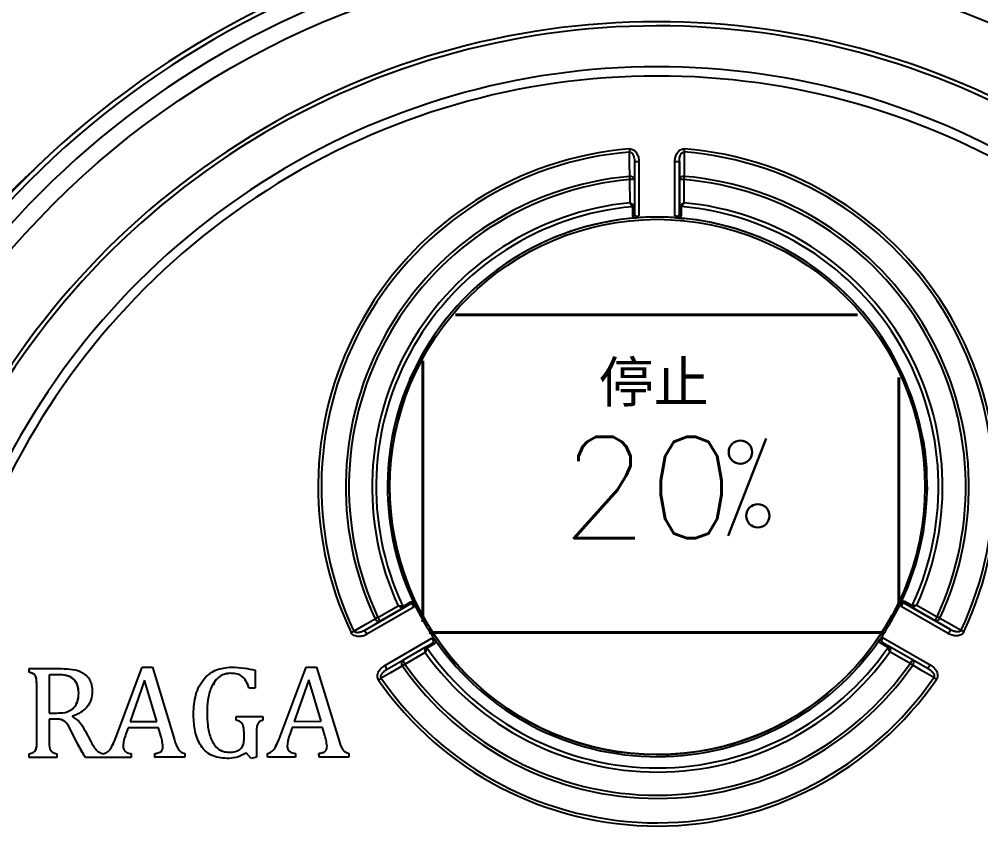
# Model space of a CAD drawing. Header units: millimetres. Extents: x 2104 to 4053, y 855 to 2233.
# Drawn here: x 2579.1 to 2686, y 2031.2 to 2122.7 of the extents above; entities that cross this region are included whole.
import ezdxf

# ---------------------------------------------------------------- set-up
doc = ezdxf.new("R2010")
doc.units = ezdxf.units.MM
for name, color, linetype, lineweight in [('DIM', 4, 'Continuous', 13), ('标注', 3, 'Continuous', 13), ('粗实线', 7, 'Continuous', 40)]:
    doc.layers.add(name, color=color, linetype=linetype, lineweight=lineweight)
doc.styles.add('01', font='txt.shx')

msp = doc.modelspace()

# ---------------------------------------------------------------- linework, layer by layer
at = {"color": 7, "linetype": 'Continuous', "lineweight": 25}
for p, q in [((2647.975, 2106.842), (2647.983, 2100.807)), ((2651.983, 2100.813), (2651.975, 2106.847)), ((2652.476, 2106.85), (2652.484, 2101.015)), ((2646.987, 2102.257), (2646.983, 2104.843)), ((2647.482, 2104.842), (2647.486, 2101.951)), ((2652.486, 2101.957), (2652.482, 2104.849)), ((2652.983, 2104.851), (2652.987, 2102.265)), ((2652.484, 2101.015), (2652.486, 2101.957)), ((2647.487, 2100.971), (2647.481, 2100.977)), ((2647.483, 2101.919), (2647.485, 2101.953)), ((2647.486, 2101.951), (2647.484, 2101.009)), ((2652.151, 2100.577), (2652.919, 2100.489)), ((2622.513, 2082.619), (2623.724, 2085.107)), ((2623.916, 2084.943), (2623.909, 2084.931)), ((2680.015, 2070.665), (2679.993, 2069.82)), ((2617.47, 2054.717), (2622.519, 2057.641)), ((2622.942, 2057.307), (2617.72, 2054.283)), ((2618.961, 2056.164), (2621.199, 2057.46)), ((2621.713, 2057.178), (2619.211, 2055.729)), ((2622.519, 2057.641), (2621.713, 2057.178)), ((2682.366, 2054.365), (2677.135, 2057.376)), ((2677.559, 2057.711), (2682.616, 2054.8)), ((2680.88, 2055.808), (2678.374, 2057.251)), ((2678.889, 2057.533), (2681.13, 2056.243)), ((2676.117, 2056.391), (2676.124, 2056.403)), ((2619.724, 2050.822), (2624.947, 2053.846)), ((2675.14, 2053.91), (2680.37, 2050.899)), ((2621.716, 2051.403), (2624.218, 2052.851)), ((2624.247, 2052.865), (2624.217, 2052.849)), ((2624.218, 2052.851), (2625.025, 2053.314)), ((2625.055, 2053.335), (2625.054, 2053.328)), ((2675.035, 2053.391), (2675.034, 2053.399)), ((2675.881, 2052.915), (2675.85, 2052.931)), ((2675.88, 2052.917), (2678.385, 2051.475)), ((2624.206, 2052.267), (2621.968, 2050.971)), ((2678.137, 2051.043), (2675.895, 2052.333)), ((2607.97, 2042.608), (2610.978, 2050.642)), ((2607.971, 2042.61), (2610.979, 2050.644)), ((2610.979, 2050.644), (2610.978, 2050.642)), ((2610.979, 2050.644), (2612.124, 2050.645)), ((2612.124, 2050.645), (2614.595, 2042.56)), ((2580.169, 2050.468), (2580.168, 2050.466)), ((2580.169, 2050.054), (2580.168, 2050.466)), ((2580.169, 2050.468), (2583.781, 2050.472)), ((2580.17, 2050.056), (2580.169, 2050.468)), ((2580.17, 2050.056), (2580.169, 2050.054)), ((2582.389, 2049.757), (2582.394, 2045.531)), ((2583.446, 2049.786), (2583.445, 2049.784)), ((2589.722, 2042.585), (2592.73, 2050.619)), ((2589.723, 2042.586), (2592.731, 2050.621)), ((2592.731, 2050.621), (2592.73, 2050.619)), ((2592.731, 2050.621), (2593.876, 2050.622)), ((2593.876, 2050.622), (2596.347, 2042.537)), ((2602.538, 2049.947), (2602.537, 2049.946)), ((2605.301, 2050.296), (2605.303, 2048.304)), ((2581.018, 2048.621), (2581.017, 2048.619)), ((2581.025, 2042.437), (2581.017, 2048.619)), ((2581.026, 2042.438), (2581.018, 2048.621)), ((2593.016, 2049.202), (2591.391, 2044.582)), ((2594.38, 2044.586), (2593.015, 2049.2)), ((2594.381, 2044.586), (2593.016, 2049.202)), ((2599.138, 2048.594), (2599.137, 2048.592)), ((2611.264, 2049.225), (2609.638, 2044.605)), ((2612.628, 2044.609), (2611.263, 2049.223)), ((2612.629, 2044.609), (2611.264, 2049.225)), ((2585.684, 2047.748), (2585.683, 2047.746)), ((2604.617, 2048.304), (2604.616, 2048.302)), ((2605.302, 2048.303), (2604.616, 2048.302)), ((2605.303, 2048.304), (2604.617, 2048.304)), ((2605.303, 2048.304), (2605.302, 2048.303)), ((2586.875, 2046.607), (2586.876, 2046.609)), ((2582.394, 2045.531), (2583.211, 2045.532)), ((2583.185, 2044.845), (2582.394, 2044.844)), ((2583.186, 2044.846), (2582.395, 2044.845)), ((2582.395, 2044.845), (2582.398, 2042.444)), ((2583.186, 2044.846), (2583.185, 2044.845)), ((2584.986, 2045.168), (2584.987, 2045.104)), ((2591.391, 2044.582), (2594.381, 2044.586)), ((2603.191, 2045.146), (2603.19, 2045.145)), ((2603.191, 2044.733), (2603.19, 2045.145)), ((2603.191, 2045.146), (2606.154, 2045.15)), ((2603.192, 2044.734), (2603.191, 2045.146)), ((2603.192, 2044.734), (2603.191, 2044.733)), ((2606.154, 2045.15), (2606.155, 2044.738)), ((2606.155, 2044.738), (2606.154, 2044.737)), ((2609.638, 2044.605), (2612.629, 2044.609)), ((2584.856, 2043.5), (2584.855, 2043.498)), ((2585.467, 2042.301), (2584.855, 2043.498)), ((2585.468, 2042.302), (2584.856, 2043.5)), ((2586.397, 2043.549), (2587.029, 2042.369)), ((2591.184, 2043.896), (2590.942, 2043.218)), ((2594.551, 2043.899), (2591.183, 2043.894)), ((2594.551, 2043.9), (2591.184, 2043.896)), ((2594.806, 2043), (2594.551, 2043.9)), ((2594.551, 2043.9), (2594.551, 2043.899)), ((2594.805, 2042.999), (2594.551, 2043.899)), ((2605.447, 2043.155), (2605.45, 2040.636)), ((2609.431, 2043.919), (2609.19, 2043.241)), ((2612.799, 2043.924), (2609.431, 2043.919)), ((2612.798, 2043.922), (2609.431, 2043.918)), ((2612.799, 2043.924), (2612.798, 2043.922)), ((2613.052, 2043.022), (2612.798, 2043.922)), ((2613.053, 2043.023), (2612.799, 2043.924)), ((2581.026, 2042.438), (2581.025, 2042.437)), ((2585.468, 2042.302), (2585.467, 2042.301)), ((2586.444, 2040.581), (2585.468, 2042.302)), ((2589.366, 2041.806), (2589.722, 2042.585)), ((2589.723, 2042.586), (2589.722, 2042.585)), ((2594.806, 2043), (2594.805, 2042.999)), ((2604.075, 2043.102), (2604.074, 2043.1)), ((2604.075, 2042.672), (2604.074, 2043.1)), ((2604.076, 2042.673), (2604.075, 2043.102)), ((2604.076, 2042.673), (2604.075, 2042.672)), ((2607.614, 2041.829), (2607.97, 2042.608)), ((2607.971, 2042.61), (2607.97, 2042.608)), ((2613.053, 2043.023), (2613.052, 2043.022)), ((2591.526, 2041.015), (2591.526, 2040.604)), ((2594.159, 2041.019), (2594.158, 2041.017)), ((2594.158, 2040.605), (2594.158, 2041.017)), ((2594.159, 2040.607), (2594.159, 2041.019)), ((2595.047, 2041.794), (2595.046, 2041.792)), ((2597.492, 2041.023), (2597.493, 2040.611)), ((2604.869, 2040.483), (2604.324, 2041.096)), ((2606.684, 2041.035), (2606.684, 2041.033)), ((2606.685, 2040.623), (2606.684, 2041.035)), ((2606.684, 2040.621), (2606.684, 2041.033)), ((2609.774, 2041.038), (2609.774, 2040.627)), ((2612.406, 2041.042), (2612.405, 2041.04)), ((2612.406, 2040.629), (2612.405, 2041.04)), ((2612.407, 2040.63), (2612.406, 2041.042)), ((2613.295, 2041.817), (2613.294, 2041.815)), ((2615.74, 2041.046), (2615.74, 2040.634)), ((2580.181, 2041.001), (2580.18, 2040.999)), ((2580.181, 2040.588), (2580.18, 2040.999)), ((2580.182, 2040.589), (2580.181, 2041.001)), ((2583.246, 2040.591), (2580.181, 2040.588)), ((2580.182, 2040.589), (2580.181, 2040.588)), ((2583.247, 2040.593), (2580.182, 2040.589)), ((2583.247, 2040.593), (2583.246, 2040.591)), ((2583.247, 2041.005), (2583.247, 2040.593)), ((2591.526, 2040.602), (2586.443, 2040.579)), ((2586.444, 2040.581), (2586.443, 2040.579)), ((2591.526, 2040.604), (2586.444, 2040.581)), ((2591.526, 2040.604), (2591.526, 2040.602)), ((2597.492, 2040.61), (2594.158, 2040.605)), ((2594.159, 2040.607), (2594.158, 2040.605)), ((2597.493, 2040.611), (2594.159, 2040.607)), ((2597.493, 2040.611), (2597.492, 2040.61)), ((2605.45, 2040.636), (2604.869, 2040.483)), ((2609.773, 2040.625), (2606.684, 2040.621)), ((2606.685, 2040.623), (2606.684, 2040.621)), ((2609.774, 2040.627), (2606.685, 2040.623)), ((2609.774, 2040.627), (2609.773, 2040.625)), ((2615.739, 2040.633), (2612.406, 2040.629)), ((2612.407, 2040.63), (2612.406, 2040.629)), ((2615.74, 2040.634), (2612.407, 2040.63)), ((2615.74, 2040.634), (2615.739, 2040.633))]:
    msp.add_line(p, q, dxfattribs=at)
at = {"color": 7, "linetype": 'Continuous', "lineweight": 25, "flags": 128}
for points in [[(2646.952, 2105.195), (2646.948, 2106.712), (2646.946, 2107.903)], [(2653.003, 2107.911), (2653.009, 2106.395), (2653.013, 2105.203)], [(2647.476, 2106.843), (2647.48, 2105.723), (2647.482, 2104.842)], [(2652.482, 2104.849), (2652.479, 2105.969), (2652.476, 2106.85)], [(2647.3, 2100.828), (2647.301, 2101.356), (2647.302, 2101.77)], [(2652.671, 2101.777), (2652.669, 2101.25), (2652.668, 2100.835)], [(2621.777, 2057.429), (2622.229, 2057.688), (2622.584, 2057.891)], [(2677.495, 2057.961), (2677.951, 2057.703), (2678.31, 2057.501)], [(2678.374, 2057.251), (2677.918, 2057.509), (2677.559, 2057.711)], [(2616.286, 2054.642), (2617.604, 2055.41), (2618.64, 2056.014)], [(2681.13, 2056.243), (2681.081, 2056.158), (2681.035, 2056.077), (2680.991, 2056.002), (2680.953, 2055.936), (2680.922, 2055.882), (2680.899, 2055.842), (2680.885, 2055.817), (2680.88, 2055.808)], [(2681.45, 2056.094), (2682.766, 2055.329), (2683.799, 2054.728)], [(2619.211, 2055.729), (2618.236, 2055.163), (2617.47, 2054.717)], [(2682.616, 2054.8), (2681.644, 2055.365), (2680.88, 2055.808)], [(2682.616, 2054.8), (2682.611, 2054.792), (2682.597, 2054.767), (2682.573, 2054.726), (2682.542, 2054.672), (2682.504, 2054.606), (2682.461, 2054.531), (2682.414, 2054.45), (2682.366, 2054.365)], [(2625.274, 2053.246), (2624.822, 2052.986), (2624.467, 2052.783)], [(2675.631, 2052.848), (2675.175, 2053.106), (2674.817, 2053.309)], [(2675.065, 2053.378), (2675.521, 2053.12), (2675.88, 2052.917)], [(2621.678, 2050.768), (2620.358, 2050.002), (2619.321, 2049.4)], [(2619.976, 2050.39), (2620.95, 2050.957), (2621.716, 2051.403)], [(2678.385, 2051.475), (2678.381, 2051.467), (2678.367, 2051.442), (2678.344, 2051.403), (2678.313, 2051.349), (2678.275, 2051.284), (2678.232, 2051.209), (2678.185, 2051.128), (2678.137, 2051.043)], [(2678.385, 2051.475), (2679.358, 2050.91), (2680.122, 2050.467)], [(2680.777, 2049.478), (2679.461, 2050.241), (2678.426, 2050.84)], [(2680.122, 2050.467), (2680.126, 2050.475), (2680.14, 2050.499), (2680.163, 2050.539), (2680.194, 2050.593), (2680.232, 2050.658), (2680.275, 2050.733), (2680.321, 2050.814), (2680.37, 2050.899)]]:
    msp.add_lwpolyline(points, dxfattribs=at)
at = {"color": 7, "linetype": 'Continuous', "lineweight": 25}
for centre, radius in [((2649.796, 2035.183), 94.663), ((2650.02, 2070.673), 29.75)]:
    msp.add_circle(centre, radius, dxfattribs=at)
for centre, radius, start, end in [((2649.775, 2035.146), 98.896, 99.98751, 170.15867), ((2649.793, 2035.178), 98.356, 99.97048, 170.17569), ((2649.793, 2035.177), 98.358, 9.97103, 80.17554), ((2649.776, 2035.144), 98.897, 9.98805, 80.15852), ((2649.796, 2035.183), 96.559, 99.97048, 170.17569), ((2649.796, 2035.182), 96.56, 9.97103, 80.17554), ((2650.057, 2035.658), 86.736, 352.83814, 187.30792), ((2650.059, 2035.662), 86.27, 352.83813, 187.30793), ((2650.066, 2035.675), 81.714, 352.48125, 187.66482), ((2650.067, 2035.677), 80.681, 352.48124, 187.66483), ((2650.021, 2070.677), 37.707, 94.72361, 205.42275), ((2650.022, 2070.677), 37.353, 94.72361, 205.42275), ((2835.501, 2123.818), 189.226, 184.71747, 184.82439), ((2907.278, 2087.886), 255.063, 175.41772, 175.49703), ((2650.022, 2070.677), 37.354, 334.7242, 85.4225), ((2650.022, 2070.676), 37.707, 334.72419, 85.42251), ((2647.8, 2146.369), 39.527, 269.53091, 270.25444), ((2652.049, 2146.88), 40.032, 269.89434, 270.6112), ((2650.026, 2070.686), 34.646, 95.09165, 205.05471), ((2647.037, 2104.747), 0.456, 12.041, 100.76089), ((2460.315, 2088.231), 187.406, 5.08544, 5.1934), ((2652.93, 2104.753), 0.457, 79.4491, 167.92022), ((2395.165, 2127.182), 258.783, 355.04975, 355.12792), ((2650.027, 2070.685), 34.646, 335.09221, 85.05449), ((2650.027, 2070.686), 34.293, 95.09165, 205.05471), ((2647.159, 2065.317), 39.527, 89.53091, 90.25444), ((2652.909, 2064.819), 40.032, 89.89434, 90.6112), ((2650.027, 2070.686), 34.293, 335.09222, 85.05448), ((2650.027, 2070.686), 31.717, 95.50035, 204.64601), ((2647.214, 2102.048), 0.229, 285.17071, 349.95254), ((2652.675, 2101.967), 0.19, 182.85594, 268.61862), ((2652.758, 2102.056), 0.229, 190.2422, 254.92736), ((2650.027, 2070.686), 31.717, 335.50092, 84.64578), ((2650.026, 2070.685), 31.264, 95.04994, 205.09641), ((2647.295, 2101.017), 0.189, 271.64013, 357.40387), ((2647.297, 2101.96), 0.189, 271.51248, 357.39618), ((2652.673, 2101.024), 0.19, 182.84832, 268.49114), ((2650.026, 2070.685), 31.264, 335.05052, 85.09619), ((2650.022, 2070.677), 30, 94.80213, 205.34423), ((2650.016, 2070.667), 30, 90.07294, 151.33646), ((2650.022, 2070.676), 30, 85.34382, 94.80225), ((2650.016, 2070.667), 30, 2.81714, 90.07307), ((2650.022, 2070.676), 30, 334.8027, 85.344), ((2650.013, 2070.661), 29.75, 151.33681, 331.33625), ((2621.493, 2057.366), 0.228, 310.16449, 15.00499), ((2621.61, 2057.338), 0.19, 302.77663, 28.53512), ((2622.417, 2057.801), 0.19, 302.76923, 28.40737), ((2650.022, 2070.677), 30, 205.34413, 214.80257), ((2650.022, 2070.676), 30, 325.34392, 334.80244), ((2677.662, 2057.871), 0.19, 151.70659, 237.28482), ((2678.477, 2057.41), 0.19, 151.57906, 237.27735), ((2678.594, 2057.439), 0.229, 165.20394, 229.91985), ((2694.02, 1895.545), 177.291, 115.04734, 115.16173), ((2619.072, 2056.165), 0.457, 199.36099, 287.67511), ((2583.469, 2035.468), 41.085, 29.54886, 30.24745), ((2681.018, 2056.245), 0.458, 252.44888, 340.70958), ((2637.044, 1961.251), 104.724, 64.91032, 65.10374), ((2539.202, 2216.042), 178.863, 295.41544, 295.52883), ((2653.212, 2074.979), 41.085, 209.54886, 210.24745), ((2728.798, 2149.248), 104.685, 244.54222, 244.73571), ((2624.271, 2052.569), 0.228, 45.08991, 110.0333), ((2624.306, 2052.683), 0.189, 31.59583, 117.48286), ((2650.027, 2070.685), 31.264, 215.05022, 325.09585), ((2625.112, 2053.146), 0.189, 31.72376, 117.49033), ((2650.022, 2070.677), 30, 214.80241, 325.34366), ((2674.978, 2053.21), 0.189, 62.64255, 148.47014), ((2675.793, 2052.749), 0.189, 62.65017, 148.59802), ((2675.828, 2052.634), 0.228, 70.12675, 135.04222), ((2650.027, 2070.686), 31.717, 215.50062, 324.64544), ((2654.857, 2071.021), 40.526, 209.8964, 210.602), ((2622.022, 2051.066), 0.455, 132.2705, 220.85579), ((2758.4, 1856.752), 237.35, 125.08662, 125.17208), ((2650.027, 2070.686), 34.646, 215.09194, 325.05413), ((2586.834, 2030.772), 40.526, 29.8964, 30.602), ((2650.027, 2070.686), 34.293, 215.09193, 325.05414), ((2617.888, 1964.787), 105.214, 54.87367, 55.06623), ((2678.082, 2051.136), 0.455, 319.30276, 48.08341), ((2485.586, 2241.783), 234.299, 304.71851, 304.80509), ((2650.022, 2070.677), 37.707, 214.72389, 325.42217), ((2650.022, 2070.677), 37.354, 214.72388, 325.42219), ((2740.719, 2135.856), 105.139, 235.24158, 235.43428)]:
    msp.add_arc(centre, radius, start, end, dxfattribs=at)
for points, knots in [([(2646.916, 2108.255), (2646.999, 2108.254), (2647.165, 2108.25), (2647.467, 2108.105), (2647.748, 2107.794), (2647.94, 2107.333), (2647.964, 2107.006), (2647.975, 2106.842)], [0, 0, 0, 0, 0.1253862, 0.2510607, 0.5003133, 0.7501156, 1, 1, 1, 1]), ([(2646.946, 2107.903), (2646.967, 2107.904), (2647.009, 2107.906), (2647.094, 2107.881), (2647.19, 2107.81), (2647.281, 2107.691), (2647.383, 2107.491), (2647.42, 2107.323), (2647.445, 2107.209)], [0, 0, 0, 0, 0.06582284, 0.13138416, 0.27321533, 0.43641452, 0.61616781, 1, 1, 1, 1]), ([(2651.975, 2106.847), (2651.987, 2107.011), (2652.009, 2107.339), (2652.201, 2107.8), (2652.481, 2108.112), (2652.783, 2108.257), (2652.948, 2108.261), (2653.031, 2108.263)], [0, 0, 0, 0, 0.2502314, 0.5000296, 0.7491734, 0.874662, 1, 1, 1, 1]), ([(2652.476, 2106.85), (2652.482, 2106.972), (2652.492, 2107.21), (2652.569, 2107.497), (2652.668, 2107.698), (2652.759, 2107.818), (2652.855, 2107.888), (2652.94, 2107.914), (2652.982, 2107.912), (2653.003, 2107.911)], [0, 0, 0, 0, 0.28654563, 0.56106869, 0.68919014, 0.8054766, 0.90650496, 0.95317639, 1, 1, 1, 1]), ([(2647.445, 2107.209), (2647.445, 2107.208), (2647.479, 2107.09), (2647.478, 2106.967), (2647.476, 2106.843)], [0, 0, 0, 0, 0.0029162, 1, 1, 1, 1]), ([(2552.026, 2052.027), (2552.71, 2055.327), (2554.077, 2061.927), (2557.393, 2071.499), (2561.6, 2080.696), (2566.723, 2089.431), (2572.771, 2097.526), (2577.493, 2103.045), (2580.379, 2105.611), (2580.748, 2105.939)], [0, 0, 0, 0, 0.16268914, 0.32537829, 0.48806743, 0.65075657, 0.81344572, 0.97613486, 1, 1, 1, 1]), ([(2647.274, 2101.828), (2647.259, 2101.85), (2647.228, 2101.897), (2647.161, 2101.998), (2647.079, 2102.12), (2647.021, 2102.206), (2646.987, 2102.257)], [0, 0, 0, 0, 0.2332838, 0.4987609, 0.703468, 1, 1, 1, 1]), ([(2646.987, 2102.257), (2647.04, 2102.228), (2647.132, 2102.179), (2647.26, 2102.107), (2647.367, 2102.049), (2647.416, 2102.022), (2647.44, 2102.009)], [0, 0, 0, 0, 0.2946467, 0.5012456, 0.7664226, 1, 1, 1, 1]), ([(2647.44, 2102.009), (2647.452, 2102), (2647.48, 2101.983), (2647.484, 2101.962), (2647.486, 2101.951)], [0, 0, 0, 0, 0.4553313, 1, 1, 1, 1]), ([(2652.486, 2101.957), (2652.488, 2101.969), (2652.493, 2101.989), (2652.521, 2102.007), (2652.533, 2102.015)], [0, 0, 0, 0, 0.5446687, 1, 1, 1, 1]), ([(2652.533, 2102.015), (2652.556, 2102.028), (2652.606, 2102.056), (2652.713, 2102.114), (2652.841, 2102.186), (2652.933, 2102.236), (2652.987, 2102.265)], [0, 0, 0, 0, 0.2335598, 0.4987543, 0.7053199, 1, 1, 1, 1]), ([(2652.987, 2102.265), (2652.952, 2102.214), (2652.895, 2102.127), (2652.812, 2102.005), (2652.745, 2101.904), (2652.714, 2101.857), (2652.699, 2101.835)], [0, 0, 0, 0, 0.2964987, 0.501239, 0.7666988, 1, 1, 1, 1]), ([(2647.302, 2101.77), (2647.301, 2101.782), (2647.298, 2101.802), (2647.281, 2101.82), (2647.274, 2101.828)], [0, 0, 0, 0, 0.5593038, 1, 1, 1, 1]), ([(2647.484, 2101.009), (2647.492, 2100.963), (2647.505, 2100.893), (2647.584, 2100.817), (2647.642, 2100.789), (2647.669, 2100.775)], [0, 0, 0, 0, 0.4990701, 0.7628027, 1, 1, 1, 1]), ([(2652.298, 2100.781), (2652.325, 2100.795), (2652.383, 2100.823), (2652.462, 2100.9), (2652.475, 2100.969), (2652.484, 2101.015)], [0, 0, 0, 0, 0.2371779, 0.5009298, 1, 1, 1, 1]), ([(2652.699, 2101.835), (2652.69, 2101.825), (2652.674, 2101.806), (2652.672, 2101.786), (2652.671, 2101.777)], [0, 0, 0, 0, 0.5591883, 1, 1, 1, 1]), ([(2647.579, 2100.588), (2647.537, 2100.601), (2647.452, 2100.629), (2647.366, 2100.688), (2647.31, 2100.754), (2647.304, 2100.803), (2647.3, 2100.828)], [0, 0, 0, 0, 0.2466328, 0.5004014, 0.7469414, 1, 1, 1, 1]), ([(2647.51, 2100.571), (2647.551, 2100.578), (2647.639, 2100.593), (2647.8, 2100.674), (2647.911, 2100.755), (2647.983, 2100.807)], [0, 0, 0, 0, 0.2307502, 0.499775, 1, 1, 1, 1]), ([(2647.51, 2100.571), (2647.525, 2100.573), (2647.545, 2100.575), (2647.568, 2100.582), (2647.576, 2100.586), (2647.579, 2100.588)], [0, 0, 0, 0, 0.5590981, 0.7786873, 1, 1, 1, 1]), ([(2647.669, 2100.775), (2647.669, 2100.769), (2647.667, 2100.751), (2647.66, 2100.711), (2647.643, 2100.662), (2647.614, 2100.615), (2647.591, 2100.597), (2647.579, 2100.588)], [0, 0, 0, 0, 0.079312, 0.22974634, 0.50531734, 0.74880937, 1, 1, 1, 1]), ([(2651.983, 2100.813), (2652.019, 2100.786), (2652.091, 2100.734), (2652.207, 2100.659), (2652.328, 2100.599), (2652.416, 2100.584), (2652.457, 2100.577)], [0, 0, 0, 0, 0.2502989, 0.5003561, 0.7702956, 1, 1, 1, 1]), ([(2652.298, 2100.781), (2652.301, 2100.758), (2652.306, 2100.718), (2652.326, 2100.665), (2652.353, 2100.621), (2652.376, 2100.603), (2652.388, 2100.594)], [0, 0, 0, 0, 0.2846567, 0.5003173, 0.7484157, 1, 1, 1, 1]), ([(2652.668, 2100.835), (2652.665, 2100.81), (2652.658, 2100.761), (2652.601, 2100.694), (2652.515, 2100.636), (2652.43, 2100.608), (2652.388, 2100.594)], [0, 0, 0, 0, 0.25300459, 0.49959593, 0.75331724, 1, 1, 1, 1]), ([(2652.388, 2100.594), (2652.391, 2100.592), (2652.399, 2100.588), (2652.422, 2100.581), (2652.443, 2100.579), (2652.457, 2100.577)], [0, 0, 0, 0, 0.2172611, 0.4477367, 1, 1, 1, 1]), ([(2679.486, 2076.188), (2679.513, 2076.072), (2679.773, 2074.956), (2679.918, 2073.594), (2679.957, 2072.354), (2679.963, 2072.139)], [0, 0, 0, 0, 0.0878179, 0.8420885, 1, 1, 1, 1]), ([(2621.64, 2057.191), (2621.618, 2057.205), (2621.569, 2057.234), (2621.466, 2057.298), (2621.34, 2057.373), (2621.251, 2057.428), (2621.199, 2057.46)], [0, 0, 0, 0, 0.2335598, 0.4987543, 0.7053199, 1, 1, 1, 1]), ([(2621.199, 2057.46), (2621.26, 2057.456), (2621.364, 2057.449), (2621.51, 2057.438), (2621.631, 2057.431), (2621.687, 2057.427), (2621.714, 2057.425)], [0, 0, 0, 0, 0.29649866, 0.50123901, 0.76669877, 1, 1, 1, 1]), ([(2621.713, 2057.178), (2621.702, 2057.175), (2621.683, 2057.169), (2621.654, 2057.184), (2621.64, 2057.191)], [0, 0, 0, 0, 0.5446687, 1, 1, 1, 1]), ([(2621.714, 2057.425), (2621.727, 2057.422), (2621.75, 2057.417), (2621.769, 2057.425), (2621.777, 2057.429)], [0, 0, 0, 0, 0.55918828, 1, 1, 1, 1]), ([(2622.813, 2057.596), (2622.788, 2057.613), (2622.734, 2057.649), (2622.629, 2057.68), (2622.563, 2057.656), (2622.519, 2057.641)], [0, 0, 0, 0, 0.2371779, 0.5009298, 1, 1, 1, 1]), ([(2622.584, 2057.891), (2622.607, 2057.9), (2622.652, 2057.919), (2622.737, 2057.902), (2622.83, 2057.857), (2622.897, 2057.797), (2622.93, 2057.767)], [0, 0, 0, 0, 0.2530046, 0.4995959, 0.7533172, 1, 1, 1, 1]), ([(2622.93, 2057.767), (2622.928, 2057.752), (2622.924, 2057.723), (2622.897, 2057.675), (2622.864, 2057.635), (2622.833, 2057.61), (2622.818, 2057.6), (2622.813, 2057.596)], [0, 0, 0, 0, 0.2513234, 0.4940353, 0.7756165, 0.9195533, 1, 1, 1, 1]), ([(2622.93, 2057.767), (2622.929, 2057.771), (2622.929, 2057.78), (2622.923, 2057.803), (2622.915, 2057.822), (2622.909, 2057.835)], [0, 0, 0, 0, 0.2172611, 0.4477367, 1, 1, 1, 1]), ([(2622.942, 2057.307), (2622.947, 2057.352), (2622.957, 2057.44), (2622.963, 2057.578), (2622.954, 2057.712), (2622.923, 2057.796), (2622.909, 2057.835)], [0, 0, 0, 0, 0.2502989, 0.5003561, 0.7702956, 1, 1, 1, 1]), ([(2677.167, 2057.904), (2677.153, 2057.865), (2677.122, 2057.781), (2677.111, 2057.601), (2677.126, 2057.465), (2677.135, 2057.376)], [0, 0, 0, 0, 0.2307502, 0.499775, 1, 1, 1, 1]), ([(2677.147, 2057.836), (2677.18, 2057.866), (2677.246, 2057.926), (2677.34, 2057.972), (2677.426, 2057.988), (2677.472, 2057.97), (2677.495, 2057.961)], [0, 0, 0, 0, 0.2466328, 0.5004014, 0.7469414, 1, 1, 1, 1]), ([(2677.167, 2057.904), (2677.161, 2057.891), (2677.153, 2057.872), (2677.148, 2057.849), (2677.147, 2057.84), (2677.147, 2057.836)], [0, 0, 0, 0, 0.5590981, 0.7786873, 1, 1, 1, 1]), ([(2677.264, 2057.665), (2677.259, 2057.669), (2677.244, 2057.679), (2677.213, 2057.705), (2677.179, 2057.744), (2677.153, 2057.792), (2677.149, 2057.821), (2677.147, 2057.836)], [0, 0, 0, 0, 0.079312, 0.22974634, 0.50531734, 0.74880937, 1, 1, 1, 1]), ([(2677.559, 2057.711), (2677.516, 2057.726), (2677.449, 2057.749), (2677.344, 2057.718), (2677.29, 2057.682), (2677.264, 2057.665)], [0, 0, 0, 0, 0.4990701, 0.7628027, 1, 1, 1, 1]), ([(2678.31, 2057.501), (2678.32, 2057.496), (2678.339, 2057.489), (2678.363, 2057.494), (2678.373, 2057.497)], [0, 0, 0, 0, 0.5593038, 1, 1, 1, 1]), ([(2678.373, 2057.497), (2678.4, 2057.499), (2678.456, 2057.503), (2678.577, 2057.511), (2678.724, 2057.522), (2678.827, 2057.529), (2678.889, 2057.533)], [0, 0, 0, 0, 0.23328382, 0.49876095, 0.70346803, 1, 1, 1, 1]), ([(2678.447, 2057.263), (2678.434, 2057.256), (2678.404, 2057.241), (2678.385, 2057.247), (2678.374, 2057.251)], [0, 0, 0, 0, 0.4553313, 1, 1, 1, 1]), ([(2678.889, 2057.533), (2678.837, 2057.501), (2678.748, 2057.447), (2678.622, 2057.371), (2678.519, 2057.307), (2678.47, 2057.277), (2678.447, 2057.263)], [0, 0, 0, 0, 0.2946467, 0.5012456, 0.7664226, 1, 1, 1, 1]), ([(2617.72, 2054.283), (2617.572, 2054.211), (2617.277, 2054.067), (2616.782, 2054.002), (2616.372, 2054.088), (2616.095, 2054.277), (2616.009, 2054.419), (2615.966, 2054.489)], [0, 0, 0, 0, 0.2502314, 0.5000296, 0.7491734, 0.874662, 1, 1, 1, 1]), ([(2617.47, 2054.717), (2617.362, 2054.661), (2617.149, 2054.55), (2616.862, 2054.473), (2616.638, 2054.459), (2616.489, 2054.477), (2616.38, 2054.525), (2616.315, 2054.585), (2616.295, 2054.623), (2616.286, 2054.642)], [0, 0, 0, 0, 0.2865456, 0.5610687, 0.6891901, 0.8054766, 0.906505, 0.9531764, 1, 1, 1, 1]), ([(2625.388, 2053.554), (2625.362, 2053.586), (2625.304, 2053.655), (2625.154, 2053.754), (2625.028, 2053.81), (2624.947, 2053.846)], [0, 0, 0, 0, 0.2307502, 0.499775, 1, 1, 1, 1]), ([(2675.14, 2053.91), (2675.099, 2053.892), (2675.017, 2053.855), (2674.895, 2053.793), (2674.783, 2053.717), (2674.726, 2053.649), (2674.699, 2053.617)], [0, 0, 0, 0, 0.2502989, 0.5003561, 0.7702956, 1, 1, 1, 1]), ([(2684.119, 2054.576), (2684.076, 2054.505), (2683.99, 2054.364), (2683.714, 2054.174), (2683.303, 2054.087), (2682.808, 2054.15), (2682.513, 2054.294), (2682.366, 2054.365)], [0, 0, 0, 0, 0.1253862, 0.2510607, 0.5003133, 0.7501156, 1, 1, 1, 1]), ([(2683.799, 2054.728), (2683.79, 2054.709), (2683.77, 2054.671), (2683.706, 2054.611), (2683.597, 2054.563), (2683.447, 2054.544), (2683.224, 2054.557), (2682.937, 2054.634), (2682.724, 2054.744), (2682.616, 2054.8)], [0, 0, 0, 0, 0.0469095, 0.0936327, 0.1947106, 0.3110168, 0.4391204, 0.7135016, 1, 1, 1, 1]), ([(2624.193, 2052.783), (2624.193, 2052.798), (2624.195, 2052.83), (2624.21, 2052.844), (2624.218, 2052.851)], [0, 0, 0, 0, 0.4553313, 1, 1, 1, 1]), ([(2624.206, 2052.267), (2624.204, 2052.328), (2624.201, 2052.432), (2624.198, 2052.579), (2624.195, 2052.7), (2624.193, 2052.757), (2624.193, 2052.783)], [0, 0, 0, 0, 0.2946467, 0.5012456, 0.7664226, 1, 1, 1, 1]), ([(2624.467, 2052.783), (2624.458, 2052.776), (2624.442, 2052.764), (2624.435, 2052.74), (2624.432, 2052.73)], [0, 0, 0, 0, 0.5593038, 1, 1, 1, 1]), ([(2625.025, 2053.314), (2625.06, 2053.344), (2625.113, 2053.39), (2625.139, 2053.496), (2625.135, 2053.56), (2625.133, 2053.59)], [0, 0, 0, 0, 0.4990701, 0.7628027, 1, 1, 1, 1]), ([(2625.339, 2053.606), (2625.325, 2053.611), (2625.298, 2053.623), (2625.247, 2053.624), (2625.19, 2053.615), (2625.154, 2053.599), (2625.133, 2053.59)], [0, 0, 0, 0, 0.2515598, 0.4996828, 0.715314, 1, 1, 1, 1]), ([(2625.339, 2053.606), (2625.348, 2053.563), (2625.368, 2053.475), (2625.36, 2053.372), (2625.332, 2053.291), (2625.293, 2053.261), (2625.274, 2053.246)], [0, 0, 0, 0, 0.2466328, 0.5004014, 0.7469414, 1, 1, 1, 1]), ([(2625.388, 2053.554), (2625.38, 2053.566), (2625.367, 2053.582), (2625.35, 2053.599), (2625.343, 2053.604), (2625.339, 2053.606)], [0, 0, 0, 0, 0.5590981, 0.7786873, 1, 1, 1, 1]), ([(2674.748, 2053.669), (2674.745, 2053.667), (2674.737, 2053.662), (2674.72, 2053.645), (2674.708, 2053.629), (2674.699, 2053.617)], [0, 0, 0, 0, 0.2172611, 0.4477367, 1, 1, 1, 1]), ([(2674.817, 2053.309), (2674.797, 2053.324), (2674.758, 2053.354), (2674.728, 2053.435), (2674.72, 2053.538), (2674.739, 2053.626), (2674.748, 2053.669)], [0, 0, 0, 0, 0.2530046, 0.4995959, 0.7533172, 1, 1, 1, 1]), ([(2674.955, 2053.654), (2674.934, 2053.663), (2674.897, 2053.678), (2674.841, 2053.687), (2674.79, 2053.686), (2674.762, 2053.675), (2674.748, 2053.669)], [0, 0, 0, 0, 0.2846567, 0.5003173, 0.7484157, 1, 1, 1, 1]), ([(2674.955, 2053.654), (2674.953, 2053.623), (2674.949, 2053.559), (2674.976, 2053.453), (2675.03, 2053.408), (2675.065, 2053.378)], [0, 0, 0, 0, 0.2371779, 0.5009298, 1, 1, 1, 1]), ([(2675.667, 2052.796), (2675.662, 2052.808), (2675.655, 2052.831), (2675.638, 2052.843), (2675.631, 2052.848)], [0, 0, 0, 0, 0.5591883, 1, 1, 1, 1]), ([(2675.895, 2052.333), (2675.868, 2052.388), (2675.822, 2052.481), (2675.758, 2052.613), (2675.704, 2052.721), (2675.679, 2052.772), (2675.667, 2052.796)], [0, 0, 0, 0, 0.2964987, 0.501239, 0.7666988, 1, 1, 1, 1]), ([(2675.88, 2052.917), (2675.888, 2052.91), (2675.903, 2052.896), (2675.905, 2052.864), (2675.906, 2052.849)], [0, 0, 0, 0, 0.5446687, 1, 1, 1, 1]), ([(2675.906, 2052.849), (2675.905, 2052.822), (2675.905, 2052.766), (2675.902, 2052.645), (2675.9, 2052.498), (2675.897, 2052.394), (2675.895, 2052.333)], [0, 0, 0, 0, 0.2335598, 0.4987543, 0.7053199, 1, 1, 1, 1]), ([(2624.432, 2052.73), (2624.42, 2052.707), (2624.396, 2052.656), (2624.342, 2052.548), (2624.278, 2052.416), (2624.233, 2052.323), (2624.206, 2052.267)], [0, 0, 0, 0, 0.23328382, 0.49876095, 0.70346803, 1, 1, 1, 1]), ([(2619.03, 2049.198), (2618.99, 2049.27), (2618.91, 2049.416), (2618.885, 2049.75), (2619.014, 2050.149), (2619.317, 2050.546), (2619.588, 2050.73), (2619.724, 2050.822)], [0, 0, 0, 0, 0.1253862, 0.2510607, 0.5003133, 0.7501156, 1, 1, 1, 1]), ([(2680.37, 2050.899), (2680.506, 2050.807), (2680.779, 2050.624), (2681.082, 2050.228), (2681.213, 2049.829), (2681.187, 2049.495), (2681.108, 2049.35), (2681.068, 2049.277)], [0, 0, 0, 0, 0.2502314, 0.5000296, 0.7491734, 0.874662, 1, 1, 1, 1]), ([(2581.017, 2048.619), (2581.015, 2048.793), (2581.009, 2049.141), (2580.955, 2049.66), (2580.57, 2049.953), (2580.303, 2050.02), (2580.169, 2050.054)], [0, 0, 0, 0, 0.2815521, 0.5612636, 0.7788601, 1, 1, 1, 1]), ([(2581.018, 2048.621), (2581.016, 2048.777), (2581.012, 2049.09), (2580.977, 2049.488), (2580.821, 2049.771), (2580.556, 2049.957), (2580.324, 2050.016), (2580.17, 2050.056)], [0, 0, 0, 0, 0.2497875, 0.4986891, 0.623422, 0.7479725, 1, 1, 1, 1]), ([(2583.445, 2049.784), (2583.247, 2049.784), (2582.895, 2049.783), (2582.543, 2049.763), (2582.388, 2049.755)], [0, 0, 0, 0, 0.5600157, 1, 1, 1, 1]), ([(2583.446, 2049.786), (2583.269, 2049.785), (2582.917, 2049.784), (2582.565, 2049.766), (2582.389, 2049.757)], [0, 0, 0, 0, 0.5000661, 1, 1, 1, 1]), ([(2585.683, 2047.746), (2585.663, 2048.074), (2585.623, 2048.727), (2585.014, 2049.48), (2584.21, 2049.76), (2583.7, 2049.776), (2583.445, 2049.784)], [0, 0, 0, 0, 0.280549, 0.55818377, 0.77860528, 1, 1, 1, 1]), ([(2585.684, 2047.748), (2585.666, 2048.038), (2585.638, 2048.479), (2585.39, 2049.011), (2585.101, 2049.337), (2584.733, 2049.571), (2584.179, 2049.761), (2583.737, 2049.776), (2583.446, 2049.786)], [0, 0, 0, 0, 0.2489128, 0.3771277, 0.4994141, 0.6203197, 0.749749, 1, 1, 1, 1]), ([(2583.781, 2050.472), (2584.186, 2050.461), (2584.99, 2050.439), (2585.979, 2050.138), (2586.63, 2049.651), (2586.972, 2049.158), (2587.157, 2048.574), (2587.18, 2048.168), (2587.193, 2047.947)], [0, 0, 0, 0, 0.2506607, 0.49794369, 0.62505009, 0.74850346, 0.86304556, 1, 1, 1, 1]), ([(2598.447, 2045.483), (2598.49, 2046.182), (2598.577, 2047.575), (2599.474, 2049.367), (2600.973, 2050.477), (2602.074, 2050.581), (2602.625, 2050.633)], [0, 0, 0, 0, 0.2808621, 0.5603944, 0.779988, 1, 1, 1, 1]), ([(2602.538, 2049.947), (2602.302, 2049.926), (2601.831, 2049.883), (2601.003, 2049.392), (2600.351, 2048.369), (2600.002, 2046.996), (2599.971, 2046.056), (2599.956, 2045.586)], [0, 0, 0, 0, 0.1250099, 0.2499863, 0.4986889, 0.7491401, 1, 1, 1, 1]), ([(2602.537, 2049.946), (2602.302, 2049.924), (2601.834, 2049.88), (2601.094, 2049.465), (2600.807, 2048.95), (2600.635, 2048.644)], [0, 0, 0, 0, 0.2883065, 0.5765354, 1, 1, 1, 1]), ([(2604.616, 2048.302), (2604.527, 2048.558), (2604.348, 2049.069), (2603.847, 2049.675), (2603.176, 2049.923), (2602.75, 2049.938), (2602.537, 2049.946)], [0, 0, 0, 0, 0.2807684, 0.5596325, 0.7793612, 1, 1, 1, 1]), ([(2604.617, 2048.304), (2604.528, 2048.56), (2604.349, 2049.07), (2603.848, 2049.676), (2603.177, 2049.924), (2602.751, 2049.94), (2602.538, 2049.947)], [0, 0, 0, 0, 0.2807684, 0.5596325, 0.7793612, 1, 1, 1, 1]), ([(2602.625, 2050.633), (2603.13, 2050.616), (2604.033, 2050.586), (2604.913, 2050.385), (2605.301, 2050.296)], [0, 0, 0, 0, 0.5599154, 1, 1, 1, 1]), ([(2619.321, 2049.4), (2619.31, 2049.418), (2619.287, 2049.453), (2619.267, 2049.539), (2619.28, 2049.658), (2619.338, 2049.797), (2619.46, 2049.985), (2619.587, 2050.101), (2619.674, 2050.18)], [0, 0, 0, 0, 0.0658285, 0.1313954, 0.2732387, 0.4364519, 0.6162206, 1, 1, 1, 1]), ([(2619.674, 2050.18), (2619.674, 2050.181), (2619.76, 2050.269), (2619.868, 2050.33), (2619.976, 2050.39)], [0, 0, 0, 0, 0.0031279, 1, 1, 1, 1]), ([(2680.122, 2050.467), (2680.229, 2050.407), (2680.337, 2050.346), (2680.423, 2050.258), (2680.424, 2050.257)], [0, 0, 0, 0, 0.993971, 1, 1, 1, 1]), ([(2680.424, 2050.257), (2680.51, 2050.178), (2680.638, 2050.062), (2680.76, 2049.875), (2680.818, 2049.736), (2680.831, 2049.618), (2680.811, 2049.532), (2680.789, 2049.496), (2680.777, 2049.478)], [0, 0, 0, 0, 0.3832777, 0.5632953, 0.7266841, 0.8686344, 0.9342103, 1, 1, 1, 1]), ([(2583.211, 2045.532), (2583.533, 2045.537), (2584.017, 2045.543), (2584.632, 2045.738), (2585.034, 2045.998), (2585.353, 2046.358), (2585.636, 2046.94), (2585.665, 2047.427), (2585.684, 2047.748)], [0, 0, 0, 0, 0.2508102, 0.3774947, 0.5007393, 0.621995, 0.7507204, 1, 1, 1, 1]), ([(2587.193, 2047.947), (2587.163, 2047.616), (2587.106, 2046.98), (2586.631, 2046.157), (2585.895, 2045.551), (2585.308, 2045.303), (2584.986, 2045.168)], [0, 0, 0, 0, 0.25974729, 0.49885509, 0.72623824, 1, 1, 1, 1]), ([(2585.367, 2046.513), (2585.447, 2046.643), (2585.676, 2047.015), (2585.681, 2047.458), (2585.683, 2047.746)], [0, 0, 0, 0, 0.349511, 1, 1, 1, 1]), ([(2602.151, 2040.48), (2601.554, 2040.536), (2600.657, 2040.62), (2599.68, 2041.326), (2598.964, 2042.274), (2598.513, 2043.716), (2598.469, 2044.893), (2598.447, 2045.483)], [0, 0, 0, 0, 0.2489102, 0.3740533, 0.4992899, 0.7492242, 1, 1, 1, 1]), ([(2599.956, 2045.586), (2599.97, 2045.115), (2599.999, 2044.174), (2600.281, 2042.793), (2600.872, 2041.724), (2601.7, 2041.223), (2602.172, 2041.185), (2602.408, 2041.166)], [0, 0, 0, 0, 0.2509733, 0.5016441, 0.7501459, 0.874991, 1, 1, 1, 1]), ([(2584.855, 2043.498), (2584.669, 2043.906), (2584.412, 2044.473), (2583.7, 2044.852), (2583.357, 2044.847), (2583.185, 2044.845)], [0, 0, 0, 0, 0.5606335, 0.7792254, 1, 1, 1, 1]), ([(2584.856, 2043.5), (2584.68, 2043.849), (2584.459, 2044.287), (2584.034, 2044.689), (2583.673, 2044.847), (2583.382, 2044.846), (2583.186, 2044.846)], [0, 0, 0, 0, 0.5004629, 0.6280323, 0.7495371, 1, 1, 1, 1]), ([(2584.987, 2045.104), (2585.147, 2045.018), (2585.462, 2044.851), (2585.972, 2044.338), (2586.226, 2043.867), (2586.397, 2043.549)], [0, 0, 0, 0, 0.254228, 0.4964433, 1, 1, 1, 1]), ([(2604.074, 2043.1), (2604.071, 2043.293), (2604.064, 2043.677), (2604.002, 2044.232), (2603.635, 2044.613), (2603.34, 2044.693), (2603.191, 2044.733)], [0, 0, 0, 0, 0.2814958, 0.5616084, 0.7793283, 1, 1, 1, 1]), ([(2604.075, 2043.102), (2604.071, 2043.295), (2604.064, 2043.679), (2604.003, 2044.234), (2603.635, 2044.615), (2603.34, 2044.694), (2603.192, 2044.734)], [0, 0, 0, 0, 0.2814958, 0.5616084, 0.7793283, 1, 1, 1, 1]), ([(2606.155, 2044.738), (2606.043, 2044.697), (2605.819, 2044.615), (2605.571, 2044.339), (2605.442, 2043.832), (2605.445, 2043.435), (2605.447, 2043.155)], [0, 0, 0, 0, 0.1867494, 0.3723338, 0.5591229, 1, 1, 1, 1]), ([(2590.942, 2043.218), (2590.853, 2042.972), (2590.693, 2042.531), (2590.648, 2042.066), (2590.629, 2041.861)], [0, 0, 0, 0, 0.5603886, 1, 1, 1, 1]), ([(2609.19, 2043.241), (2609.1, 2042.995), (2608.94, 2042.555), (2608.896, 2042.089), (2608.876, 2041.884)], [0, 0, 0, 0, 0.5603886, 1, 1, 1, 1]), ([(2580.181, 2041.001), (2580.335, 2041.041), (2580.566, 2041.1), (2580.833, 2041.283), (2581.063, 2041.71), (2581.042, 2042.114), (2581.026, 2042.438)], [0, 0, 0, 0, 0.25077927, 0.37643473, 0.50023154, 1, 1, 1, 1]), ([(2580.879, 2041.418), (2580.912, 2041.48), (2581.077, 2041.788), (2581.048, 2042.148), (2581.025, 2042.437)], [0, 0, 0, 0, 0.1997779, 1, 1, 1, 1]), ([(2582.398, 2042.444), (2582.39, 2042.121), (2582.381, 2041.755), (2582.536, 2041.388), (2582.63, 2041.26), (2582.863, 2041.103), (2583.093, 2041.044), (2583.247, 2041.005)], [0, 0, 0, 0, 0.50044501, 0.56652681, 0.62576581, 0.75032225, 1, 1, 1, 1]), ([(2586.443, 2040.579), (2586.319, 2040.766), (2586.114, 2041.074), (2585.868, 2041.527), (2585.665, 2041.913), (2585.533, 2042.171), (2585.467, 2042.301)], [0, 0, 0, 0, 0.3399482, 0.5599932, 0.7799913, 1, 1, 1, 1]), ([(2587.029, 2042.369), (2587.19, 2042.067), (2587.432, 2041.615), (2587.936, 2041.118), (2588.276, 2041.046), (2588.447, 2041.01)], [0, 0, 0, 0, 0.5008588, 0.7500558, 1, 1, 1, 1]), ([(2588.447, 2041.01), (2588.634, 2041.08), (2589.012, 2041.222), (2589.416, 2041.833), (2589.607, 2042.3), (2589.723, 2042.586)], [0, 0, 0, 0, 0.2779893, 0.5583685, 1, 1, 1, 1]), ([(2595.047, 2041.794), (2595.024, 2042.023), (2594.981, 2042.433), (2594.859, 2042.827), (2594.806, 2043)], [0, 0, 0, 0, 0.559614, 1, 1, 1, 1]), ([(2596.347, 2042.537), (2596.449, 2042.17), (2596.59, 2041.66), (2597.059, 2041.145), (2597.348, 2041.064), (2597.492, 2041.023)], [0, 0, 0, 0, 0.5606419, 0.7798878, 1, 1, 1, 1]), ([(2602.408, 2041.166), (2602.649, 2041.177), (2603.129, 2041.198), (2603.757, 2041.529), (2604.046, 2042.105), (2604.066, 2042.484), (2604.076, 2042.673)], [0, 0, 0, 0, 0.2811486, 0.5595012, 0.7791204, 1, 1, 1, 1]), ([(2603.865, 2041.845), (2603.918, 2041.931), (2604.071, 2042.18), (2604.073, 2042.477), (2604.075, 2042.672)], [0, 0, 0, 0, 0.34506169, 1, 1, 1, 1]), ([(2606.684, 2041.035), (2606.874, 2041.102), (2607.255, 2041.239), (2607.663, 2041.853), (2607.854, 2042.323), (2607.971, 2042.61)], [0, 0, 0, 0, 0.277759, 0.5582123, 1, 1, 1, 1]), ([(2613.295, 2041.817), (2613.271, 2042.046), (2613.229, 2042.457), (2613.107, 2042.85), (2613.053, 2043.023)], [0, 0, 0, 0, 0.55961402, 1, 1, 1, 1]), ([(2614.595, 2042.56), (2614.697, 2042.193), (2614.838, 2041.683), (2615.307, 2041.168), (2615.595, 2041.087), (2615.74, 2041.046)], [0, 0, 0, 0, 0.5606419, 0.7798878, 1, 1, 1, 1]), ([(2590.629, 2041.861), (2590.637, 2041.729), (2590.652, 2041.468), (2590.988, 2041.103), (2591.321, 2041.049), (2591.526, 2041.015)], [0, 0, 0, 0, 0.28088141, 0.55885689, 1, 1, 1, 1]), ([(2594.159, 2041.019), (2594.279, 2041.044), (2594.518, 2041.094), (2594.849, 2041.221), (2595.035, 2041.501), (2595.043, 2041.696), (2595.047, 2041.794)], [0, 0, 0, 0, 0.2811955, 0.5607077, 0.7796524, 1, 1, 1, 1]), ([(2604.324, 2041.096), (2603.943, 2040.889), (2603.262, 2040.519), (2602.491, 2040.492), (2602.151, 2040.48)], [0, 0, 0, 0, 0.559112, 1, 1, 1, 1]), ([(2608.876, 2041.884), (2608.884, 2041.753), (2608.9, 2041.491), (2609.236, 2041.126), (2609.569, 2041.072), (2609.774, 2041.038)], [0, 0, 0, 0, 0.2808814, 0.5588569, 1, 1, 1, 1]), ([(2612.406, 2041.042), (2612.526, 2041.067), (2612.766, 2041.117), (2613.097, 2041.244), (2613.282, 2041.524), (2613.291, 2041.719), (2613.295, 2041.817)], [0, 0, 0, 0, 0.2811955, 0.5607077, 0.7796524, 1, 1, 1, 1])]:
    msp.add_open_spline(points, degree=3, knots=knots, dxfattribs=at)
for points in [[(2647.669, 2100.775), (2647.717, 2100.78), (2647.812, 2100.791), (2647.926, 2100.802), (2647.983, 2100.807)], [(2651.983, 2100.813), (2652.04, 2100.807), (2652.155, 2100.797), (2652.25, 2100.786), (2652.298, 2100.781)], [(2622.942, 2057.307), (2622.918, 2057.359), (2622.87, 2057.464), (2622.832, 2057.552), (2622.813, 2057.596)], [(2677.264, 2057.665), (2677.245, 2057.621), (2677.207, 2057.533), (2677.159, 2057.429), (2677.135, 2057.376)], [(2625.133, 2053.59), (2625.104, 2053.629), (2625.047, 2053.705), (2624.98, 2053.799), (2624.947, 2053.846)], [(2675.14, 2053.91), (2675.107, 2053.863), (2675.04, 2053.769), (2674.983, 2053.692), (2674.955, 2053.654)]]:
    msp.add_open_spline(points, degree=3, dxfattribs=at)
at = {"layer": 'DIM', "lineweight": 30}
msp.add_line((2662.124, 2076.052), (2657.905, 2065.227), dxfattribs=at)
for centre in [(2659.26, 2074.533), (2661.204, 2067.461)]:
    msp.add_circle(centre, 1.297, dxfattribs=at)
at = {"layer": '粗实线', "linetype": 'ByBlock'}
for points in [[(2627.579, 2089.816), (2672.283, 2089.816)], [(2623.951, 2055.688), (2623.951, 2084.677)], [(2676.861, 2082.826), (2676.861, 2057.539)], [(2675.202, 2054.484), (2624.66, 2054.484)]]:
    msp.add_lwpolyline(points, dxfattribs=at)

# ---------------------------------------------------------------- texts
at = {"layer": '标注', "attachment_point": 1, "style": '01'}
for s, insert, char_height, width in [('停止', (2643.488, 2084.577), 4.5, 32.86896), ('20', (2639.313, 2076.224), 11.25, 53.65123)]:
    msp.add_mtext(s, dxfattribs=dict(at, insert=insert, char_height=char_height, width=width))

doc.saveas('drawing.dxf')
